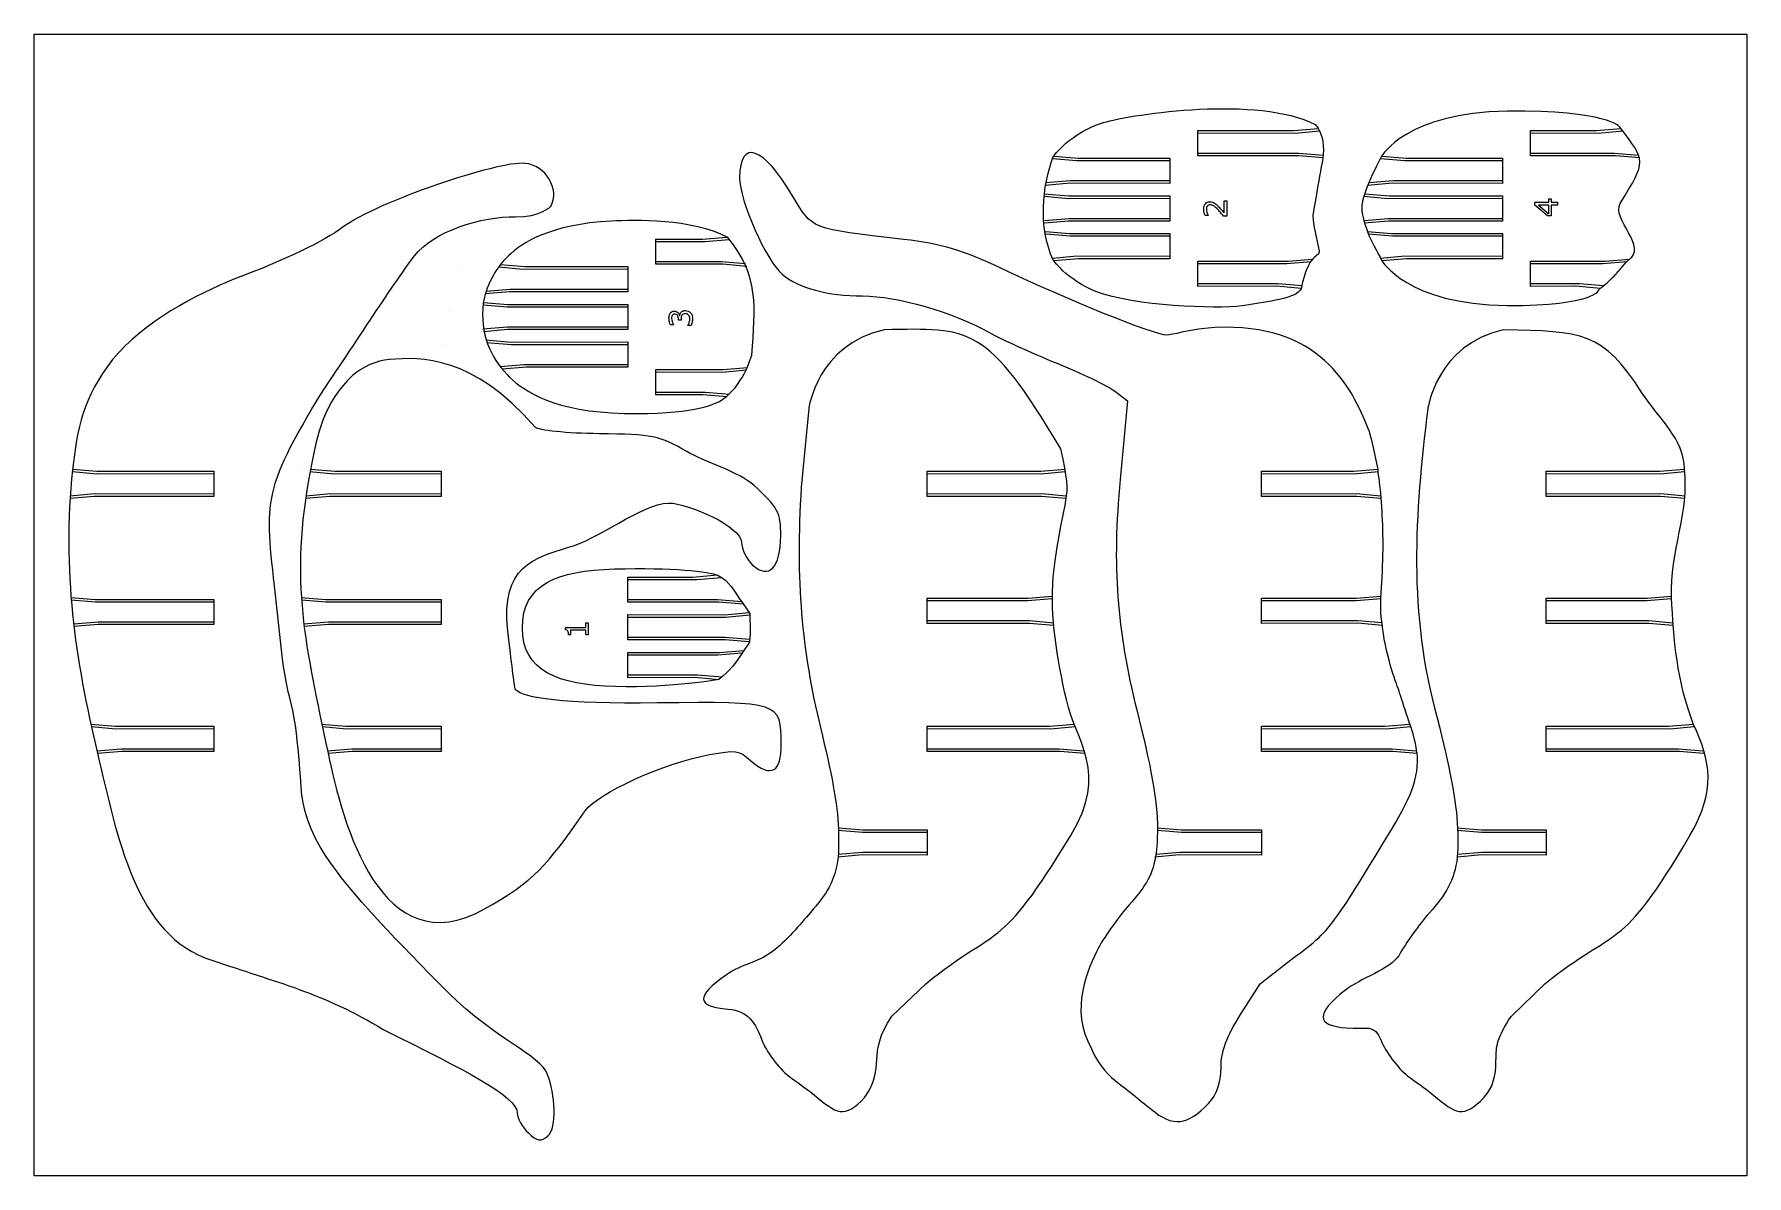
# Model space of a CAD drawing. Extents: x 2 to 170, y 576 to 776.
# Drawn here: x 2.4 to 170.3, y 664.1 to 776.1 of the extents above; entities that cross this region are included whole.
import ezdxf

# ---------------------------------------------------------------- set-up
doc = ezdxf.new("R2010")
doc.units = 0
doc.layers.get('0').update_dxf_attribs({"linetype": 'CONTINUOUS'})

msp = doc.modelspace()

# ---------------------------------------------------------------- linework, layer by layer
at = {"color": 7}
for points in [[(2.398384, 664.143302), (2.398384, 776.066545), (170.321636, 776.066545), (170.321636, 664.143302), (2.398384, 664.143302)], [(119.33457, 759.736527), (119.33457, 758.236343), (119.023522, 758.236343)], [(119.080071, 758.544439), (119.080071, 759.736543), (119.33457, 759.736527)], [(151.136485, 759.926794), (151.136485, 759.597884), (151.760077, 759.597884), (151.760077, 759.312138), (151.136485, 759.312138), (151.136485, 758.250994), (150.794182, 758.250994), (149.544025, 759.324039), (149.544025, 759.597884), (150.898366, 759.597884), (150.898366, 759.926794), (151.136485, 759.926794)], [(150.898366, 759.312138), (149.898236, 759.312138), (150.898366, 758.453401), (150.898366, 759.312138)], [(117.523294, 758.306287), (117.523294, 758.291407), (117.210757, 758.291407)], [(43.774938, 753.283504), (43.774962, 753.282704)], [(43.118562, 748.970192), (43.118586, 748.969392)], [(65.088473, 747.595699), (65.088473, 747.580795), (64.777418, 747.580795)], [(65.820698, 748.162778), (65.820698, 748.02883), (65.573645, 748.02883), (65.573645, 748.133006)], [(65.667389, 748.493129), (65.688269, 748.493129)], [(65.83265, 748.813104), (65.832564, 748.813147)], [(66.805896, 747.516787), (66.494849, 747.516787), (66.494849, 747.539107)], [(42.462194, 745.500792), (42.462218, 745.499992)], [(6.155249, 733.354354), (6.155273, 733.353554)], [(28.433689, 733.354354), (28.433713, 733.353554)], [(54.477963, 717.681824), (54.477969, 717.91251), (56.475239, 717.912505), (56.475239, 718.364947), (56.701486, 718.364973)], [(56.701486, 718.364973), (56.701486, 717.165412), (56.475265, 717.165412), (56.475265, 717.626784), (54.989962, 717.626779), (54.989962, 717.165417), (54.787557, 717.165417)]]:
    msp.add_lwpolyline(points, dxfattribs=at)
at = {"color": 1}
for points in [[(128.76821, 763.947688), (126.390994, 764.153392), (116.50897, 764.145392), (116.50897, 766.625656), (125.91557, 766.617656), (128.292786, 766.82324)], [(159.829946, 763.947696), (157.45273, 764.1534), (149.107714, 764.1454), (149.107714, 766.625664), (155.592818, 766.617664), (157.970034, 766.823248)], [(102.374938, 764.126368), (104.752154, 763.920664), (113.76577, 763.928664), (113.76577, 761.448392), (103.929442, 761.456392), (101.552234, 761.250808)], [(134.553514, 764.126368), (136.93073, 763.920664), (146.36453, 763.928664), (146.36453, 761.4484), (135.53621, 761.4564), (133.159002, 761.250816)], [(101.44017, 760.417296), (103.817386, 760.211592), (113.765778, 760.219592), (113.765778, 757.739328), (103.829402, 757.747328), (101.452186, 757.541744)], [(132.881626, 760.417296), (135.258842, 760.211592), (146.36453, 760.219592), (146.36453, 757.739328), (135.187202, 757.747328), (132.809986, 757.541744)], [(72.284906, 753.309952), (69.90769, 753.515656), (63.362066, 753.507656), (63.362066, 755.98792), (67.91925, 755.97992), (70.296458, 756.185504)], [(101.546218, 756.732088), (103.923434, 756.526384), (113.76577, 756.534384), (113.76577, 754.05412), (104.756786, 754.06212), (102.379578, 753.856536)], [(133.121442, 756.732088), (135.498658, 756.526384), (146.36453, 756.534384), (146.36453, 754.05412), (136.940594, 754.06212), (134.563378, 753.856536)], [(126.630658, 751.149648), (124.253442, 751.355352), (116.50897, 751.347352), (116.50897, 753.827616), (125.344946, 753.819616), (127.722162, 754.0252)], [(155.937034, 751.149648), (153.559818, 751.355352), (149.107714, 751.347352), (149.107714, 753.827616), (156.441282, 753.819616), (158.818498, 754.0252)], [(48.12237, 753.488616), (50.499586, 753.282912), (60.618866, 753.290912), (60.618866, 750.810648), (48.997954, 750.818648), (46.620746, 750.613064)], [(46.450482, 749.779544), (48.827698, 749.57384), (60.618866, 749.58184), (60.618866, 747.101576), (48.820322, 747.109576), (46.443106, 746.903992)], [(46.711714, 746.094336), (49.08893, 745.888632), (60.618866, 745.896632), (60.618866, 743.416368), (50.659394, 743.424368), (48.282186, 743.218784)], [(70.34133, 740.51192), (67.964114, 740.717624), (63.362066, 740.709624), (63.362066, 743.189888), (69.967314, 743.181888), (72.344522, 743.387472)], [(6.152417, 733.423938), (8.529633, 733.218234), (20.022169, 733.226234), (20.022169, 730.74597), (8.282425, 730.75397), (5.905209, 730.548386)], [(29.490633, 733.423938), (31.867849, 733.218234), (42.30061, 733.226234), (42.30061, 730.74597), (31.390257, 730.75397), (29.013041, 730.548386)], [(103.54197, 730.548274), (101.164754, 730.753978), (89.944282, 730.745978), (89.944282, 733.226242), (101.098082, 733.218242), (103.47529, 733.423826)], [(134.45473, 730.548274), (132.077514, 730.753978), (122.748146, 730.745978), (122.748146, 733.226242), (131.762522, 733.218242), (134.13973, 733.423826)], [(164.25649, 730.548274), (161.879274, 730.753978), (150.65881, 730.745978), (150.65881, 733.226242), (161.812602, 733.218242), (164.18981, 733.423826)], [(71.918946, 720.172042), (69.541722, 720.377746), (60.618866, 720.369746), (60.618866, 722.85001), (66.98237, 722.84201), (69.359578, 723.047594)], [(6.006241, 720.856394), (8.383457, 720.65069), (20.022153, 720.65869), (20.022153, 718.178426), (8.662425, 718.186426), (6.285209, 717.980842)], [(28.584177, 720.856394), (30.961393, 720.65069), (42.300594, 720.65869), (42.300594, 718.178426), (31.240361, 718.186426), (28.863153, 717.980842)], [(102.37473, 718.08849), (99.997514, 718.305314), (89.944274, 718.305314), (89.944274, 720.777578), (99.84413, 720.777578), (102.221346, 720.983162)], [(134.567322, 718.107594), (132.190106, 718.313298), (122.748138, 718.305298), (122.748138, 720.785562), (132.055826, 720.777562), (134.433042, 720.983146)], [(163.08925, 718.08849), (160.712034, 718.305314), (150.658802, 718.305314), (150.658802, 720.777578), (160.55865, 720.777578), (162.935866, 720.983162)], [(72.517298, 716.48681), (70.140082, 716.692514), (60.618866, 716.684514), (60.618866, 719.164778), (70.124986, 719.156778), (72.502194, 719.362362)], [(69.541866, 712.777762), (67.16465, 712.983466), (60.618866, 712.975466), (60.618866, 715.45573), (69.587746, 715.44773), (71.964962, 715.653314)], [(7.950161, 708.415714), (10.327377, 708.21001), (20.022145, 708.21801), (20.022145, 705.737746), (10.986361, 705.745746), (8.609145, 705.540162)], [(30.574177, 708.415714), (32.951393, 708.21001), (42.300586, 708.21801), (42.300586, 705.737746), (33.587345, 705.745746), (31.210129, 705.540162)], [(105.37369, 705.532042), (102.996474, 705.737746), (89.944258, 705.737746), (89.944258, 708.218018), (101.980954, 708.210018), (104.358162, 708.415602)], [(138.005626, 705.540042), (135.62841, 705.745746), (122.748122, 705.737746), (122.748122, 708.218018), (134.880322, 708.210018), (137.25753, 708.415602)], [(166.08821, 705.532042), (163.710994, 705.737746), (150.658786, 705.737746), (150.658786, 708.218018), (162.695474, 708.210018), (165.072682, 708.415602)], [(103.811186, 705.609634), (103.811162, 705.610434)], [(136.615042, 705.609634), (136.615018, 705.610434)], [(164.525706, 705.609634), (164.525682, 705.610434)], [(81.257074, 698.265346), (83.63429, 698.059642), (89.944258, 698.067642), (89.944258, 695.587378), (83.583962, 695.595378), (81.206746, 695.389794)], [(112.523226, 698.265346), (114.900442, 698.059642), (122.748122, 698.067642), (122.748122, 695.587378), (114.668042, 695.595378), (112.290826, 695.389794)], [(141.929586, 698.265346), (144.306802, 698.059642), (150.658786, 698.067642), (150.658786, 695.58737), (144.326506, 695.59537), (141.94929, 695.389786)]]:
    msp.add_lwpolyline(points, dxfattribs=at)
at = {"color": 3}
for points in [[(128.790194, 764.184464), (126.412978, 764.390168), (116.50897, 764.382168), (116.50897, 766.388896), (126.043794, 766.380896), (128.421002, 766.58648)], [(159.741618, 764.184464), (157.364402, 764.390168), (149.107714, 764.382168), (149.107714, 766.388896), (155.794578, 766.380896), (158.171794, 766.58648)], [(102.251346, 763.8896), (104.628562, 763.683896), (113.76577, 763.691896), (113.76577, 761.68516), (103.969978, 761.69316), (101.592762, 761.487576)], [(134.41457, 763.8896), (136.791786, 763.683896), (146.36453, 763.691896), (146.36453, 761.685168), (135.65837, 761.693168), (133.281162, 761.487584)], [(101.433018, 760.180528), (103.810234, 759.974824), (113.765778, 759.982824), (113.765778, 757.976096), (103.831074, 757.984096), (101.453866, 757.778512)], [(132.77141, 760.180528), (135.148626, 759.974824), (146.36453, 759.982824), (146.36453, 757.976096), (135.173522, 757.984096), (132.796306, 757.778512)], [(72.132314, 753.54672), (69.755098, 753.752424), (63.362066, 753.744424), (63.362066, 755.751152), (68.16385, 755.743152), (70.541066, 755.948736)], [(101.586858, 756.49532), (103.964074, 756.289616), (113.76577, 756.297616), (113.76577, 754.290888), (104.640514, 754.298888), (102.263298, 754.093304)], [(133.222298, 756.49532), (135.599514, 756.289616), (146.36453, 756.297616), (146.36453, 754.290888), (136.791602, 754.298888), (134.414386, 754.093304)], [(47.940578, 753.251848), (50.317794, 753.046144), (60.618866, 753.054144), (60.618866, 751.047416), (49.077282, 751.055416), (46.700066, 750.849832)], [(126.718458, 751.386416), (124.341242, 751.59212), (116.50897, 751.58412), (116.50897, 753.590848), (125.234282, 753.582848), (127.61149, 753.788432)], [(156.289146, 751.386416), (153.91193, 751.59212), (149.107714, 751.58412), (149.107714, 753.590848), (156.20209, 753.582848), (158.579298, 753.788432)], [(46.40453, 749.542776), (48.781746, 749.337072), (60.618866, 749.345072), (60.618866, 747.338344), (48.763802, 747.346344), (46.386586, 747.14076)], [(46.791154, 745.857568), (49.16837, 745.651864), (60.618866, 745.659864), (60.618866, 743.653136), (50.446138, 743.661136), (48.068922, 743.455552)], [(70.564914, 740.748688), (68.187698, 740.954392), (63.362066, 740.946392), (63.362066, 742.95312), (69.856642, 742.94512), (72.233858, 743.150704)], [(6.142097, 733.18717), (8.519313, 732.981466), (20.022169, 732.989466), (20.022169, 730.982738), (8.307361, 730.990738), (5.930145, 730.785154)], [(29.434233, 733.18717), (31.811457, 732.981466), (42.30061, 732.989466), (42.30061, 730.982738), (31.438225, 730.990738), (29.061017, 730.785154)], [(103.565122, 730.785042), (101.187906, 730.990746), (89.944282, 730.982746), (89.944282, 732.989474), (101.123666, 732.981474), (103.500874, 733.187058)], [(134.420578, 730.785042), (132.043362, 730.990746), (122.748146, 730.982746), (122.748146, 732.989474), (131.807202, 732.981474), (134.18441, 733.187058)], [(164.279642, 730.785042), (161.902426, 730.990746), (150.65881, 730.982746), (150.65881, 732.989474), (161.838186, 732.981474), (164.215394, 733.187058)], [(71.772074, 720.40881), (69.394858, 720.614514), (60.618866, 720.606514), (60.618866, 722.613242), (67.375426, 722.605242), (69.752634, 722.810826)], [(6.025153, 720.619626), (8.402369, 720.413922), (20.022153, 720.421922), (20.022153, 718.415194), (8.658129, 718.423194), (6.280913, 718.21761)], [(28.626129, 720.619626), (31.003345, 720.413922), (42.300594, 720.421922), (42.300594, 718.415194), (31.205169, 718.423194), (28.827961, 718.21761)], [(102.371474, 718.325258), (99.994258, 718.542082), (89.944274, 718.542082), (89.944274, 720.54081), (99.821522, 720.54081), (102.19873, 720.746394)], [(134.564066, 718.344362), (132.18685, 718.550066), (122.748138, 718.542066), (122.748138, 720.548794), (132.052322, 720.540794), (134.42953, 720.746378)], [(163.085994, 718.325258), (160.708778, 718.542082), (150.658802, 718.542082), (150.658802, 720.54081), (160.536042, 720.54081), (162.91325, 720.746394)], [(72.54077, 716.723578), (70.163554, 716.929282), (60.618866, 716.921282), (60.618866, 718.92801), (70.181506, 718.92001), (72.558714, 719.125594)], [(69.813554, 713.01453), (67.436338, 713.220234), (60.618866, 713.212234), (60.618866, 715.218962), (69.41853, 715.210962), (71.795738, 715.416546)], [(8.012921, 708.178946), (10.390137, 707.973242), (20.022145, 707.981242), (20.022145, 705.974514), (10.923601, 705.982514), (8.546385, 705.77693)], [(30.636937, 708.178946), (33.014153, 707.973242), (42.300586, 707.981242), (42.300586, 705.974514), (33.524577, 705.982514), (31.147369, 705.77693)], [(105.285402, 705.776818), (102.908186, 705.982522), (89.944258, 705.974522), (89.944258, 707.981242), (102.088234, 707.973242), (104.46545, 708.178826)], [(137.917338, 705.776818), (135.540122, 705.982522), (122.748122, 705.974522), (122.748122, 707.981242), (134.958946, 707.973242), (137.336162, 708.178826)], [(165.999922, 705.776818), (163.622706, 705.982522), (150.658786, 705.974522), (150.658786, 707.981242), (162.802754, 707.973242), (165.17997, 708.178826)], [(81.235802, 698.028578), (83.613018, 697.822874), (89.944258, 697.830874), (89.944258, 695.824146), (83.619242, 695.832146), (81.242026, 695.626562)], [(112.52997, 698.028578), (114.907186, 697.822874), (122.748122, 697.830874), (122.748122, 695.824146), (114.745338, 695.832146), (112.368122, 695.626562)], [(141.93633, 698.028578), (144.313546, 697.822874), (150.658786, 697.830874), (150.658786, 695.824138), (144.347778, 695.832138), (141.970562, 695.626554)]]:
    msp.add_lwpolyline(points, dxfattribs=at)
at = {"color": 5}
for points in [[(157.889408, 766.961317), (157.889394, 766.961317)], [(102.323334, 764.077431), (102.323302, 764.077431)], [(70.417495, 756.126418), (70.417495, 756.126418)], [(108.320058, 741.090088), (109.603042, 740.122816), (108.878698, 732.405242)], [(78.337386, 739.364816), (77.613362, 731.647274)], [(133.051194, 737.795424), (133.051194, 737.795384)], [(134.164394, 733.402986), (133.75725, 735.388682)], [(134.437634, 720.819682), (134.557378, 722.839274)], [(71.907152, 720.210221), (72.573337, 719.262749)], [(72.546476, 716.465366), (71.9062, 715.548711)], [(72.546476, 716.465366), (72.546476, 716.465366)], [(79.48705, 708.096538), (79.48705, 708.096538)], [(165.07765, 708.452994), (165.07765, 708.452994)], [(8.599865, 705.565538), (8.599865, 705.565538)], [(46.56117, 690.312506), (46.561098, 690.311642)], [(86.500682, 679.781698), (89.814978, 682.963666)], [(120.693578, 679.94649), (122.618762, 682.954706)], [(147.215146, 679.77281), (150.52945, 682.954762)]]:
    msp.add_lwpolyline(points, dxfattribs=at)
for points in [[(107.242774, 767.402503), (110.232419, 768.287335), (122.401512, 770.063079), (128.000504, 767.232575)], [(146.835817, 768.524264), (136.984496, 768.415868), (134.515263, 764.101434), (134.515263, 764.101434)], [(157.889394, 766.961317), (157.889394, 766.961317), (156.687145, 768.632653), (146.835817, 768.524264)], [(76.75793, 760.226952), (73.910538, 765.078392), (71.562538, 765.880952), (71.563618, 762.002592)], [(102.323302, 764.077431), (102.323302, 764.077431), (103.997605, 766.420671), (107.242774, 767.402503)], [(128.000504, 767.232575), (128.844579, 766.283943), (128.875691, 764.847303), (128.758693, 763.928367)], [(157.912016, 759.473778), (160.540938, 763.790811), (160.43594, 763.523634), (157.889408, 766.961317)], [(102.319494, 753.921727), (100.826133, 757.247847), (101.234969, 761.087279), (102.323334, 764.077431)], [(134.515263, 764.101434), (133.66143, 762.401398), (133.466403, 762.149002), (132.87038, 760.44914)], [(50.517842, 763.408216), (47.921834, 763.662488), (35.92029, 759.615088), (32.649577, 757.139584)], [(53.05465, 759.18156), (53.969146, 760.890408), (52.57913, 763.206056), (50.517842, 763.408216)], [(128.758693, 763.928367), (128.366515, 761.678551), (127.783858, 758.654471), (127.775073, 758.210799)], [(71.563618, 762.002592), (71.564042, 759.756688), (74.154682, 753.885416), (75.73977, 752.537768)], [(49.60073, 758.170832), (51.92861, 758.126512), (53.05465, 759.18156), (53.05465, 759.18156)], [(87.623826, 755.948512), (78.449538, 757.017992), (78.698874, 756.9198), (76.75793, 760.226952)], [(132.87038, 760.44914), (132.469714, 759.306442), (132.491048, 758.790058), (132.848708, 757.549282)], [(158.728158, 753.963222), (160.73461, 755.121651), (157.013989, 757.999102), (157.912016, 759.473778)], [(39.67421, 754.346008), (41.503322, 756.710792), (46.24721, 758.235624), (49.60073, 758.170832)], [(59.017145, 757.74785), (52.923914, 757.421597), (50.255746, 755.61943), (48.919058, 754.364563)], [(70.417495, 756.126418), (66.867002, 758.015899), (61.270896, 757.853446), (59.017145, 757.74785)], [(127.775073, 758.210799), (127.761457, 757.523311), (128.20577, 755.941023), (128.383494, 754.839671)], [(132.848708, 757.549282), (133.357309, 755.784886), (134.202042, 754.66633), (134.50959, 753.905348)], [(32.649577, 757.139584), (30.829601, 755.76208), (27.065697, 753.966704), (21.985033, 752.052664)], [(72.750742, 744.606547), (73.119346, 749.348647), (73.488814, 752.346612), (70.417495, 756.126418)], [(97.229466, 753.107552), (93.472114, 754.89364), (91.38985, 755.509816), (87.623826, 755.948512)], [(35.640282, 748.49508), (37.20961, 750.873632), (39.02485, 753.506512), (39.67421, 754.346008)], [(48.919058, 754.364563), (47.540842, 753.070702), (46.603423, 751.132476), (46.433388, 749.720146)], [(128.383494, 754.839671), (128.500522, 754.114455), (127.31946, 754.767671), (126.634621, 751.111567)], [(75.73977, 752.537768), (77.34049, 751.176848), (80.201434, 750.402672), (83.630098, 750.402672)], [(113.434562, 746.567496), (112.249402, 746.573896), (103.802706, 749.982848), (97.229466, 753.107552)], [(107.242774, 750.590143), (103.997605, 751.571983), (102.319494, 753.921727), (102.319494, 753.921727)], [(134.50959, 753.905348), (134.50959, 753.905348), (136.985101, 749.57233), (146.836429, 749.463747)], [(155.818004, 751.0013), (157.549575, 752.449033), (157.459971, 752.56429), (158.728158, 753.963222)], [(21.985033, 752.052664), (18.299649, 750.5258), (13.218249, 747.989504), (10.075825, 744.169168)], [(126.634621, 751.111567), (126.124904, 750.133839), (123.275817, 749.853079), (121.29662, 749.492287)], [(146.836429, 749.463747), (155.542849, 749.463747), (155.818004, 751.0013), (155.818004, 751.0013)], [(46.433388, 749.720146), (46.06477, 746.674394), (47.157672, 744.381554), (48.761054, 742.695329)], [(83.630098, 750.402672), (87.00457, 750.402672), (92.477626, 748.832704), (95.988946, 746.8576)], [(121.29662, 749.492287), (119.262649, 749.121199), (111.621037, 749.265407), (107.242774, 750.590143)], [(30.720673, 741.124736), (31.857129, 742.799872), (34.070953, 746.116472), (35.640282, 748.49508)], [(103.07521, 735.402541), (95.75525, 747.620704), (94.25613, 747.242904), (85.733274, 747.096312)], [(133.051194, 737.795384), (131.350402, 741.972928), (127.874618, 748.208696), (117.189506, 747.230712)], [(85.733274, 747.096312), (79.157578, 745.5842), (78.337386, 739.364816), (78.337386, 739.364816)], [(95.988946, 746.8576), (97.196538, 746.178296), (100.176314, 744.820408), (102.610802, 743.839992)], [(117.189506, 747.230712), (115.604554, 747.085656), (113.972658, 746.564792), (113.434562, 746.567496)], [(146.44813, 747.088096), (139.872442, 745.575976), (139.05225, 739.356608), (139.05225, 739.356608)], [(160.048202, 740.916496), (156.14557, 746.940704), (154.229202, 746.921), (146.44813, 747.088096)], [(10.075825, 744.169168), (7.222401, 740.434736), (6.593577, 737.459232), (6.155249, 733.354354)], [(37.21745, 744.168304), (35.930162, 744.058168), (34.625585, 743.454672), (33.651305, 742.649816)], [(51.51733, 737.547624), (45.39637, 744.60104), (40.326394, 744.43428), (37.21745, 744.168304)], [(69.215254, 739.895062), (71.203325, 740.708618), (72.389748, 743.330981), (72.750742, 744.606547)], [(33.651305, 742.649816), (30.773322, 739.92396), (30.158509, 736.948968), (29.480081, 733.370026)], [(48.761054, 742.695329), (50.011723, 741.392676), (52.72752, 739.286582), (59.017145, 738.94999)], [(102.610802, 743.839992), (105.045242, 742.859568), (107.61445, 741.62208), (108.320058, 741.090088)], [(26.159377, 720.172114), (25.061913, 730.220282), (24.477129, 730.954282), (30.720673, 741.124736)], [(164.201674, 733.410898), (164.174634, 736.434976), (161.766578, 738.26396), (160.048202, 740.916496)], [(59.017145, 738.94999), (66.018972, 738.575086), (68.743762, 739.706465), (69.215254, 739.895062)], [(139.05225, 739.356608), (137.751378, 728.852884), (137.107514, 719.388418), (139.960426, 709.05633)], [(57.782658, 736.895992), (54.584442, 736.933352), (51.846514, 737.218424), (51.51733, 737.547624)], [(133.75725, 735.388682), (133.603986, 736.136168), (133.393026, 736.9558), (133.051194, 737.795424)], [(66.396714, 735.139783), (63.66889, 736.711312), (63.065474, 736.831184), (57.782658, 736.895992)], [(72.991186, 731.80789), (71.557882, 733.13253), (68.00997, 734.210428), (66.396714, 735.139783)], [(102.322154, 722.864834), (103.376546, 731.949202), (104.33829, 729.558914), (103.07521, 735.402541)], [(6.155249, 733.354354), (5.107089, 723.538314), (6.388449, 714.80293), (8.599865, 705.565538)], [(29.480081, 733.370026), (27.360625, 722.284906), (29.014273, 716.121098), (31.204785, 705.569658)], [(108.878698, 732.405242), (108.081026, 723.907242), (108.52829, 717.722018), (110.511634, 709.822506)], [(134.463466, 730.62469), (134.400986, 731.777618), (134.212994, 732.663058), (134.164394, 733.402986)], [(162.938554, 720.85393), (162.77317, 725.368179), (164.741906, 729.166523), (164.201674, 733.410898)], [(75.59725, 726.910498), (75.59725, 729.176034), (75.363258, 729.615706), (72.991186, 731.80789)], [(77.613362, 731.647274), (77.02157, 722.52803), (77.658562, 715.625243), (79.48705, 708.096538)], [(134.557378, 722.839274), (134.736274, 725.856594), (134.660986, 728.343586), (134.463466, 730.62469)], [(54.697714, 725.757906), (57.680482, 726.444163), (61.81649, 729.98437), (64.620418, 730.104626)], [(64.620418, 730.104626), (66.569658, 730.104618), (71.756746, 727.742138), (71.756746, 726.26613)], [(48.843826, 717.555586), (48.101346, 723.936314), (51.430954, 724.707946), (54.697714, 725.757906)], [(71.756746, 726.26613), (71.756746, 725.573026), (72.245666, 724.563314), (72.84377, 724.022226)], [(72.84377, 724.022226), (74.45729, 722.56197), (75.59725, 723.75765), (75.59725, 726.910498)], [(59.290717, 723.637535), (64.974854, 723.784222), (68.563278, 723.43373), (69.463793, 722.990269)], [(50.260251, 717.872921), (50.260256, 722.092111), (53.606768, 723.49066), (59.290717, 723.637535)], [(69.463793, 722.990269), (70.6514, 722.405436), (70.890522, 721.634613), (71.907152, 720.210221)], [(103.602146, 710.82369), (102.689762, 714.958098), (101.994866, 718.885754), (102.322154, 722.864834)], [(134.590458, 718.03089), (134.407618, 719.42413), (134.417746, 719.957514), (134.437634, 720.819682)], [(165.07765, 708.452994), (163.472066, 712.595445), (163.149738, 716.798581), (162.938554, 720.85393)], [(27.431025, 711.120226), (26.743209, 713.619386), (26.519665, 717.076034), (26.159377, 720.172114)], [(72.573337, 719.262749), (72.572634, 718.215231), (72.625338, 717.71928), (72.546476, 716.465366)], [(49.587882, 711.791314), (49.443338, 712.311586), (49.204114, 714.459506), (48.843826, 717.555586)], [(59.385682, 712.103884), (53.701728, 712.250571), (50.260251, 713.653727), (50.260251, 717.872921)], [(134.611418, 717.884882), (134.605818, 717.933522), (134.600458, 717.98213), (134.590458, 718.03089)], [(136.228522, 711.641818), (136.083954, 712.16209), (134.971874, 714.78881), (134.611418, 717.884882)], [(71.9062, 715.548711), (71.174309, 714.446183), (70.616449, 713.628175), (69.540573, 712.807366)], [(69.540573, 712.807366), (69.540573, 712.807366), (65.069626, 711.957197), (59.385682, 712.103884)], [(28.690641, 701.135202), (28.479801, 702.425066), (28.386433, 707.648722), (27.431025, 711.120226)], [(63.51401, 710.504962), (54.164986, 710.393442), (50.405578, 710.991026), (49.587882, 711.791314)], [(75.639322, 706.445946), (75.639322, 710.59633), (75.485098, 710.647514), (63.51401, 710.504962)], [(104.031378, 697.500354), (107.85977, 703.764666), (104.515826, 706.683434), (103.602146, 710.82369)], [(136.510074, 710.808562), (136.330882, 711.368418), (136.318034, 711.354922), (136.228522, 711.641818)], [(137.276466, 708.433362), (137.276466, 708.433362), (136.689274, 710.248706), (136.510074, 710.808562)], [(110.511634, 709.822506), (111.851362, 704.486434), (112.539962, 700.928314), (112.546122, 698.154906)], [(139.960426, 709.05633), (141.178098, 704.204122), (141.857618, 700.883362), (141.965354, 698.212778)], [(79.48705, 708.096538), (80.568234, 703.686322), (81.167386, 700.606474), (81.253058, 698.146434)], [(137.978074, 705.646018), (137.75297, 707.04309), (137.64285, 707.428586), (137.276466, 708.433362)], [(164.74585, 697.491442), (167.305842, 701.865193), (166.81949, 704.811279), (165.07765, 708.452994)], [(8.599865, 705.565538), (10.510849, 697.58313), (12.310585, 687.543858), (19.806745, 685.288922)], [(31.204785, 705.569658), (32.648105, 698.617386), (36.404026, 684.62101), (46.56117, 690.312506)], [(56.433922, 699.925306), (57.687738, 701.686114), (64.06425, 704.573594), (68.597138, 705.433234)], [(68.597138, 705.433234), (71.128418, 705.913546), (71.575346, 705.851138), (72.617522, 704.872074)], [(72.617522, 704.872074), (74.732402, 703.046182), (75.65785, 703.787217), (75.639322, 706.445946)], [(135.126442, 697.491394), (137.26969, 701.030594), (138.27825, 703.153602), (137.99513, 705.643554)], [(43.060266, 682.051474), (32.302617, 692.796546), (29.441033, 696.54457), (28.690641, 701.135202)], [(46.561098, 690.311642), (51.489946, 693.073498), (52.573098, 694.46293), (56.433922, 699.925306)], [(81.253058, 698.146434), (81.253146, 697.08589), (81.325138, 696.564394), (81.220578, 695.395386)], [(89.814978, 682.963666), (96.876306, 688.727794), (96.930202, 685.768578), (104.031378, 697.500354)], [(112.546122, 698.154906), (112.503402, 697.085618), (112.542122, 696.474082), (112.34333, 695.401162)], [(122.618762, 682.954706), (129.683362, 688.71885), (128.02201, 685.759626), (135.126442, 697.491394)], [(141.965354, 698.212778), (141.999994, 697.17685), (142.024714, 696.63097), (141.936154, 695.393306)], [(150.52945, 682.954762), (157.590778, 688.718898), (157.818578, 685.656178), (164.74585, 697.491442)], [(81.220578, 695.395386), (80.942618, 693.031858), (80.052962, 691.690346), (78.503978, 689.94697)], [(112.34333, 695.401162), (112.009306, 693.424266), (111.151794, 692.25949), (109.76933, 690.70425)], [(141.936154, 695.393306), (141.66225, 693.024962), (140.771922, 691.686506), (139.218442, 689.938074)], [(109.76933, 690.70425), (108.780162, 689.591442), (107.417754, 687.69345), (106.74177, 686.486418)], [(78.503978, 689.94697), (77.515266, 688.834162), (76.13577, 687.099898), (74.652242, 686.023994)], [(139.218442, 689.938074), (138.229738, 688.825258), (136.867962, 686.927266), (136.192282, 685.720242)], [(19.806745, 685.288922), (26.065369, 683.113082), (30.822737, 682.053994), (36.627794, 678.470114)], [(74.652242, 686.023994), (73.334762, 685.06849), (71.787202, 684.89033), (70.278098, 683.854818)], [(106.74177, 686.486418), (105.791954, 684.564962), (103.82285, 680.456714), (106.072338, 676.601842)], [(136.192282, 685.720242), (135.516578, 684.513242), (132.333858, 683.427786), (130.99257, 682.371682)], [(70.278098, 683.854818), (67.144578, 681.704682), (67.38017, 680.702882), (70.43037, 680.478674)], [(52.736538, 674.084226), (52.021298, 675.965474), (47.588482, 677.528562), (43.060266, 682.051474)], [(130.99257, 682.371682), (128.006906, 680.020554), (128.035666, 678.865954), (131.08589, 678.641746)], [(70.43037, 680.478674), (72.40853, 680.33313), (73.147642, 679.09045), (73.750298, 677.423514)], [(36.627794, 678.470114), (44.726962, 674.46729), (49.76441, 671.90529), (49.764418, 670.294746)], [(83.851418, 671.847842), (85.961362, 674.859364), (83.957818, 676.034388), (86.500682, 679.781698)], [(118.768322, 674.745642), (118.768322, 676.314842), (119.315738, 677.793578), (120.693578, 679.94649)], [(131.08589, 678.641746), (133.064026, 678.496194), (133.862106, 679.081546), (134.464762, 677.414626)], [(145.732594, 675.422978), (145.732594, 676.992178), (145.837938, 677.619882), (147.215146, 679.77281)], [(73.750298, 677.423514), (74.123402, 676.391714), (75.43613, 674.645474), (76.336498, 673.956866)], [(134.464762, 677.414626), (134.837874, 676.382818), (136.150634, 674.63661), (137.050978, 673.947954)], [(106.072338, 676.601842), (106.445634, 675.570034), (107.487962, 674.162442), (108.388714, 673.473818)], [(144.565882, 671.838938), (145.419314, 672.754026), (145.73257, 673.907066), (145.732594, 675.422978)], [(52.771658, 668.046514), (53.706058, 668.822298), (53.463546, 672.17185), (52.736538, 674.084226)], [(76.336498, 673.956866), (77.236834, 673.268242), (77.872818, 672.887362), (78.908714, 672.034258)], [(108.388714, 673.473818), (109.289458, 672.785186), (110.874362, 671.523858), (111.910722, 670.670762)], [(117.533306, 671.229338), (118.387122, 672.144442), (118.768322, 673.229714), (118.768322, 674.745642)], [(137.050978, 673.947954), (137.951306, 673.259338), (138.587274, 672.878466), (139.623186, 672.02537)], [(78.908714, 672.034258), (81.057026, 670.265482), (81.813714, 669.662914), (83.851418, 671.847842)], [(139.623186, 672.02537), (141.77149, 670.256586), (142.52817, 669.654018), (144.565882, 671.838938)], [(49.764418, 670.294746), (49.76441, 669.760018), (50.253394, 668.879842), (50.851498, 668.338762)], [(111.910722, 670.670762), (114.06005, 668.901978), (115.494658, 669.04441), (117.533306, 671.229338)], [(50.851498, 668.338762), (51.740994, 667.533946), (52.089834, 667.48081), (52.771658, 668.046514)]]:
    msp.add_open_spline(points, degree=3, dxfattribs=at)
at = {"color": 7}
for points in [[(117.07238, 758.914991), (117.07238, 759.142207), (117.127446, 759.320305), (117.237577, 759.449287)], [(117.237577, 759.449287), (117.346719, 759.578268), (117.495051, 759.642759), (117.682573, 759.642759)], [(117.428082, 759.224551), (117.362595, 759.149148), (117.329852, 759.043481), (117.329852, 758.907551)], [(117.697462, 759.339151), (117.582368, 759.339151), (117.492574, 759.300951), (117.428082, 759.224551)], [(117.682573, 759.642759), (117.766909, 759.642759), (117.845787, 759.631852), (117.919208, 759.610039)], [(118.050183, 759.233479), (117.941046, 759.303927), (117.823472, 759.339151), (117.697462, 759.339151)], [(117.919208, 759.610039), (117.99164, 759.589185), (118.060597, 759.557935), (118.126078, 759.516287)], [(118.489225, 758.842071), (118.304679, 759.032567), (118.158332, 759.163036), (118.050183, 759.233479)], [(118.126078, 759.516287), (118.187595, 759.47762), (118.248121, 759.431977), (118.307655, 759.379359)], [(118.307655, 759.379359), (118.367185, 759.327785), (118.433163, 759.264783), (118.50559, 759.190351)], [(118.50559, 759.190351), (118.60977, 759.084185), (118.710973, 758.974548), (118.8092, 758.861439)], [(117.115508, 758.572687), (117.086756, 758.690761), (117.07238, 758.804863), (117.07238, 758.914991)], [(117.210757, 758.291407), (117.176005, 758.361855), (117.144255, 758.455615), (117.115508, 758.572687)], [(117.329852, 758.907551), (117.329852, 758.817263), (117.345716, 758.719532), (117.377444, 758.614359)], [(117.377444, 758.614359), (117.409172, 758.509185), (117.457789, 758.406495), (117.523294, 758.306287)], [(118.755625, 758.548879), (118.66633, 758.654052), (118.57753, 758.751783), (118.489225, 758.842071)], [(119.023522, 758.236343), (118.934223, 758.340519), (118.844924, 758.444697), (118.755625, 758.548879)], [(118.8092, 758.861439), (118.906438, 758.748329), (118.996729, 758.642663), (119.080071, 758.544439)], [(65.993297, 748.930723), (66.05779, 748.961443), (66.141132, 748.976803), (66.243324, 748.976803)], [(66.243324, 748.976803), (66.344527, 748.976803), (66.437299, 748.958443), (66.52164, 748.921723)], [(64.63753, 748.204387), (64.63753, 748.312531), (64.647442, 748.40778), (64.667266, 748.490134)], [(64.68217, 747.862078), (64.65241, 747.980153), (64.63753, 748.094256), (64.63753, 748.204387)], [(64.667266, 748.490134), (64.68709, 748.572487), (64.718839, 748.646902), (64.762514, 748.713377)], [(64.777418, 747.580795), (64.742666, 747.65124), (64.710917, 747.745001), (64.68217, 747.862078)], [(64.762514, 748.713377), (64.81013, 748.784815), (64.867678, 748.83889), (64.935156, 748.8756)], [(64.909884, 748.362161), (64.899948, 748.313546), (64.89498, 748.258481), (64.89498, 748.196964)], [(64.89498, 748.196964), (64.89498, 748.102706), (64.911852, 748.002494), (64.945596, 747.896328)], [(64.963452, 748.499083), (64.937628, 748.456411), (64.919772, 748.41077), (64.909884, 748.362161)], [(64.935156, 748.8756), (65.002625, 748.91232), (65.081503, 748.93068), (65.171791, 748.93068)], [(64.945596, 747.896328), (64.97934, 747.790166), (65.026966, 747.689957), (65.088473, 747.595699)], [(65.063165, 748.594332), (65.022509, 748.571532), (64.989271, 748.539782), (64.963452, 748.499083)], [(65.203068, 748.628604), (65.149486, 748.628604), (65.102851, 748.61718), (65.063165, 748.594332)], [(65.171791, 748.93068), (65.294825, 748.93068), (65.402479, 748.887024), (65.494754, 748.799712)], [(65.479886, 748.493172), (65.416387, 748.58346), (65.324114, 748.628604), (65.203068, 748.628604)], [(65.573645, 748.133006), (65.573645, 748.283822), (65.542392, 748.403878), (65.479886, 748.493172)], [(65.494754, 748.799712), (65.586036, 748.713389), (65.643581, 748.611194), (65.667389, 748.493129)], [(65.688269, 748.493129), (65.696237, 748.540745), (65.713109, 748.595314), (65.738885, 748.656835)], [(65.738885, 748.656835), (65.763701, 748.718352), (65.794956, 748.770442), (65.83265, 748.813104)], [(65.838554, 748.368158), (65.82665, 748.304659), (65.820698, 748.236199), (65.820698, 748.162778)], [(65.832564, 748.813147), (65.875236, 748.860763), (65.928814, 748.899955), (65.993297, 748.930723)], [(65.90105, 748.530382), (65.870282, 748.485742), (65.84945, 748.431667), (65.838554, 748.368158)], [(66.024574, 748.634558), (65.97199, 748.609742), (65.930815, 748.575017), (65.90105, 748.530382)], [(66.221026, 748.673222), (66.141653, 748.673222), (66.076169, 748.660334), (66.024574, 748.634558)], [(66.420458, 748.63895), (66.36787, 748.661798), (66.301392, 748.673222), (66.221026, 748.673222)], [(66.564826, 748.537747), (66.521146, 748.583395), (66.473023, 748.61713), (66.420458, 748.63895)], [(66.494849, 747.539107), (66.550409, 747.623443), (66.596546, 747.722664), (66.633262, 747.83677)], [(66.52164, 748.921723), (66.605976, 748.885003), (66.679397, 748.83341), (66.741902, 748.766945)], [(66.657094, 748.366589), (66.636262, 748.437034), (66.605506, 748.494086), (66.564826, 748.537747)], [(66.633262, 747.83677), (66.669982, 747.95087), (66.688342, 748.061002), (66.688342, 748.167163)], [(66.688342, 748.167163), (66.688342, 748.229674), (66.677926, 748.296149), (66.657094, 748.366589)], [(66.741902, 748.766945), (66.811354, 748.69253), (66.862946, 748.604719), (66.896681, 748.503511)], [(66.901145, 747.809978), (66.872393, 747.690914), (66.840643, 747.593184), (66.805896, 747.516787)], [(66.896681, 748.503511), (66.929417, 748.403306), (66.945785, 748.293175), (66.945785, 748.173118)], [(66.945785, 748.173118), (66.945785, 748.050089), (66.930905, 747.929042), (66.901145, 747.809978)], [(54.632745, 717.635688), (54.594052, 717.662502), (54.542458, 717.67788), (54.477963, 717.681824)], [(54.726535, 717.52856), (54.701734, 717.574201), (54.670471, 717.60991), (54.632745, 717.635688)], [(54.77265, 717.366335), (54.761752, 717.437784), (54.74638, 717.491859), (54.726535, 717.52856)], [(54.787557, 717.165417), (54.787557, 717.227937), (54.782588, 717.294909), (54.77265, 717.366335)]]:
    msp.add_open_spline(points, degree=3, dxfattribs=at)

doc.saveas('drawing.dxf')
